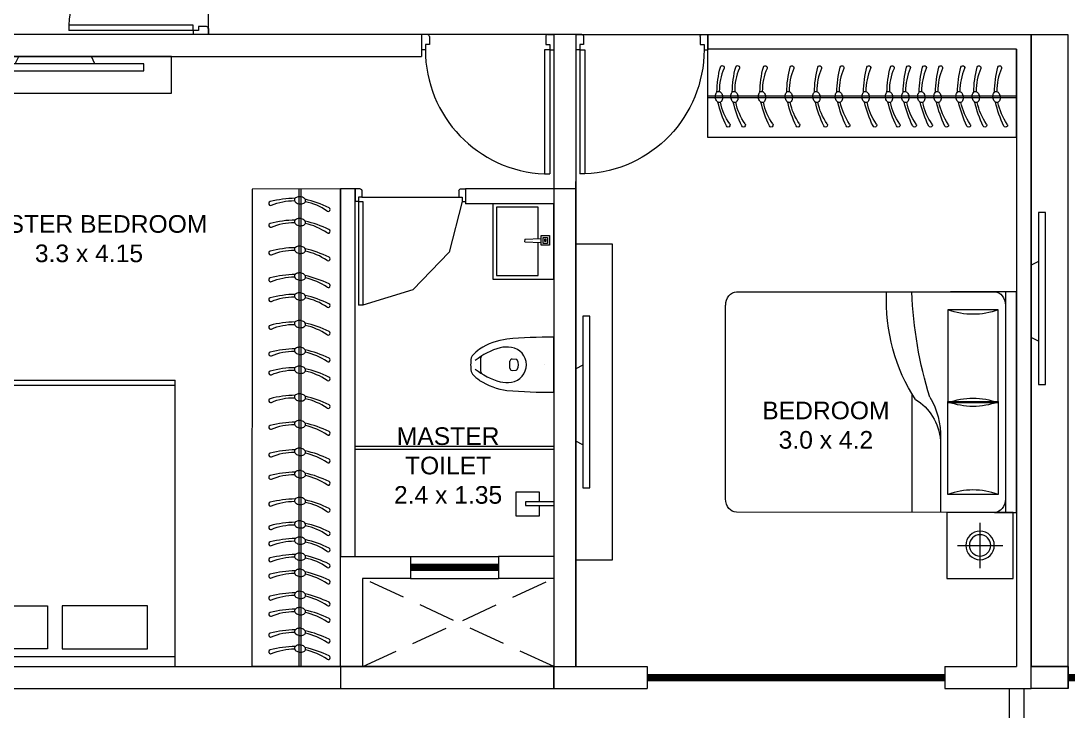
# Model space of a CAD drawing. Header units: inches. Extents: x 27644242 to 29761523, y -859349 to 216979.
# Drawn here: x 29151931 to 29159056, y -565295 to -560599 of the extents above; entities that cross this region are included whole.
import ezdxf

# ---------------------------------------------------------------- set-up
doc = ezdxf.new("R2010")
doc.units = ezdxf.units.IN
doc.header["$MEASUREMENT"] = 0
doc.set_wipeout_variables(frame=1)
doc.linetypes.add('DASHED2', pattern=[0.375, 0.25, -0.125])
doc.linetypes.add('HIDDEN', pattern=[0.375, 0.25, -0.125])
for name, color, linetype, lineweight in [('AHC-A-DUCT', 14, 'HIDDEN', 5), ('DOOR', 4, 'Continuous', 0), ('DOORS', 1, 'Continuous', 9), ('ELEVATION', 40, 'Continuous', 13), ('FURN', 250, 'Continuous', 0), ('WALL', 7, 'Continuous', 20), ('WINDOW', 162, 'Continuous', 13)]:
    doc.layers.add(name, color=color, linetype=linetype, lineweight=lineweight)
doc.layers.add('KPA Stair Line', color=253, linetype='Continuous')
doc.layers.add('text', color=7, linetype='Continuous')
doc.styles.add('AMITS', font='arial.ttf')

# ---------------------------------------------------------------- blocks, each defined once
blk = doc.blocks.new('frerfdefr')
at = {"layer": 'FURN'}
for p, q in [((28735034.4, -3889.7), (28734433.5, -3889.9, 0)), ((28734433.5, -7140.2, 0), (28734434.3, -3889.9, 0)), ((28734753.1, -7140, 0), (28734753.4, -3889.8, 0)), ((28734765.1, -7140, 0), (28734765.4, -3889.7, 0)), ((28735033.5, -7139.9, 0), (28735034.3, -3889.7, 0)), ((28735034.4, -7139.9, 0), (28734433.5, -7140.2, 0))]:
    blk.add_line(p, q, dxfattribs=at)
at = {"layer": 'FURN', "extrusion": (6.40542e-09, -9.36485e-09, 1)}
for points in [[(28734725.7, -3952.6, 0.057952), (28734555.1, -3975.8, 1.08017), (28734563.6, -4000.8, -0.102886), (28734721.1, -3968.8, -0.821198)], [(28734725.6, -4101.2, 0.057952), (28734554.9, -4124.4, 1.08017), (28734563.4, -4149.4, -0.102886), (28734720.9, -4117.4, -0.821198)], [(28734725.6, -4289.2, 0.057952), (28734555, -4312.4, 1.08017), (28734563.5, -4337.4, -0.102886), (28734721, -4305.4, -0.821198)], [(28734725.7, -4471.5, 0.057952), (28734555.1, -4494.7, 1.08017), (28734563.6, -4519.6, -0.102886), (28734721.1, -4487.7, -0.821198)], [(28734725.6, -4606.8, 0.057952), (28734554.9, -4630, 1.08017), (28734563.4, -4654.9, -0.102886), (28734720.9, -4623, -0.821198)], [(28734725.6, -4794.8, 0.057952), (28734555, -4818, 1.08017), (28734563.5, -4842.9, -0.102886), (28734721, -4811, -0.821198)], [(28734725.7, -4977, 0.057952), (28734555.1, -5000.3, 1.08017), (28734563.6, -5025.2, -0.102886), (28734721.1, -4993.2, -0.821198)], [(28734725.6, -5105.7, 0.057952), (28734554.9, -5128.9, 1.08017), (28734563.4, -5153.9, -0.102886), (28734720.9, -5121.9, -0.821198)], [(28734725.6, -5293.7, 0.057952), (28734555, -5316.9, 1.08017), (28734563.5, -5341.9, -0.102886), (28734721, -5309.9, -0.821198)], [(28734725.7, -5475.9, 0.057952), (28734555.1, -5499.2, 1.08017), (28734563.6, -5524.1, -0.102886), (28734721.1, -5492.2, -0.821198)], [(28734725.8, -5664.2, 0.057952), (28734555.2, -5687.4, 1.08017), (28734563.7, -5712.4, -0.102886), (28734721.2, -5680.4, -0.821198)], [(28734725.9, -5816.4, 0.057952), (28734555.2, -5839.7, 1.08017), (28734563.7, -5864.6, -0.102886), (28734721.2, -5832.7, -0.821198)], [(28734725.9, -5998.7, 0.057952), (28734555.3, -6021.9, 1.08017), (28734563.8, -6046.9, -0.102886), (28734721.3, -6014.9, -0.821198)], [(28734726, -6158.1, 0.057952), (28734555.4, -6181.3, 1.08017), (28734563.9, -6206.2, -0.102886), (28734721.4, -6174.3, -0.821198)], [(28734726.1, -6268.6, 0.057952), (28734555.4, -6291.9, 1.08017), (28734563.9, -6316.8, -0.102886), (28734721.4, -6284.9, -0.821198)], [(28734726.1, -6377.4, 0.057952), (28734555.5, -6400.7, 1.08017), (28734564, -6425.6, -0.102886), (28734721.5, -6393.6, -0.821198)], [(28734726.2, -6488, 0.057952), (28734555.5, -6511.2, 1.08017), (28734564, -6536.2, -0.102886), (28734721.5, -6504.2, -0.821198)], [(28734726.1, -6637.9, 0.057952), (28734555.5, -6661.2, 1.08017), (28734564, -6686.1, -0.102886), (28734721.5, -6654.1, -0.821198)], [(28734726.2, -6748.5, 0.057952), (28734555.5, -6771.7, 1.08017), (28734564, -6796.7, -0.102886), (28734721.5, -6764.7, -0.821198)], [(28734726.1, -6889.4, 0.057952), (28734555.5, -6912.7, 1.08017), (28734564, -6937.6, -0.102886), (28734721.5, -6905.6, -0.821198)], [(28734726.2, -7003, 0.057952), (28734555.5, -7026.2, 1.08017), (28734564, -7051.2, -0.102886), (28734721.5, -7019.2, -0.821198)]]:
    blk.add_lwpolyline(points, format="xyb", dxfattribs=at)
for points in [[(28734720.6, -3962.9, 0.144333), (28734722.2, -3971.8, 0.107177), (28734729.9, -3981.2, 0.077818), (28734741, -3987.5, 0.065016), (28734755.9, -3991.1, 0.065016), (28734771.2, -3990.7, 0.077818), (28734783.4, -3986.7, 0.107177), (28734792.8, -3979.1, 0.144333), (28734796.2, -3970.7, 0.144333), (28734794.6, -3961.8, 0.107177), (28734786.9, -3952.4, 0.077818), (28734775.8, -3946.1, 0.065016), (28734760.9, -3942.5, 0.065016), (28734745.6, -3943, 0.077818), (28734733.4, -3946.9, 0.107177), (28734724, -3954.5, 0.144333)], [(28734720.4, -4111.5, 0.144333), (28734722.1, -4120.5, 0.107177), (28734729.7, -4129.8, 0.077818), (28734740.9, -4136.2, 0.065016), (28734755.7, -4139.7, 0.065016), (28734771, -4139.3, 0.077818), (28734783.2, -4135.3, 0.107177), (28734792.6, -4127.7, 0.144333), (28734796.1, -4119.3, 0.144333), (28734794.4, -4110.4, 0.107177), (28734786.8, -4101, 0.077818), (28734775.6, -4094.7, 0.065016), (28734760.7, -4091.2, 0.065016), (28734745.5, -4091.6, 0.077818), (28734733.3, -4095.5, 0.107177), (28734723.9, -4103.1, 0.144333)], [(28734720.5, -4299.5, 0.144333), (28734722.2, -4308.5, 0.107177), (28734729.8, -4317.8, 0.077818), (28734740.9, -4324.2, 0.065016), (28734755.8, -4327.7, 0.065016), (28734771.1, -4327.3, 0.077818), (28734783.3, -4323.3, 0.107177), (28734792.7, -4315.7, 0.144333), (28734796.2, -4307.3, 0.144333), (28734794.5, -4298.4, 0.107177), (28734786.8, -4289, 0.077818), (28734775.7, -4282.7, 0.065016), (28734760.8, -4279.2, 0.065016), (28734745.5, -4279.6, 0.077818), (28734733.4, -4283.5, 0.107177), (28734723.9, -4291.1, 0.144333)], [(28734720.6, -4481.8, 0.144333), (28734722.2, -4490.7, 0.107177), (28734729.9, -4500.1, 0.077818), (28734741, -4506.4, 0.065016), (28734755.9, -4509.9, 0.065016), (28734771.2, -4509.5, 0.077818), (28734783.4, -4505.6, 0.107177), (28734792.8, -4498, 0.144333), (28734796.2, -4489.6, 0.144333), (28734794.6, -4480.7, 0.107177), (28734786.9, -4471.3, 0.077818), (28734775.8, -4464.9, 0.065016), (28734760.9, -4461.4, 0.065016), (28734745.6, -4461.8, 0.077818), (28734733.4, -4465.8, 0.107177), (28734724, -4473.4, 0.144333)], [(28734720.4, -4617.1, 0.144333), (28734722.1, -4626, 0.107177), (28734729.7, -4635.4, 0.077818), (28734740.9, -4641.7, 0.065016), (28734755.7, -4645.3, 0.065016), (28734771, -4644.8, 0.077818), (28734783.2, -4640.9, 0.107177), (28734792.6, -4633.3, 0.144333), (28734796.1, -4624.9, 0.144333), (28734794.4, -4616, 0.107177), (28734786.8, -4606.6, 0.077818), (28734775.6, -4600.3, 0.065016), (28734760.7, -4596.7, 0.065016), (28734745.5, -4597.1, 0.077818), (28734733.3, -4601.1, 0.107177), (28734723.9, -4608.7, 0.144333)], [(28734720.5, -4805.1, 0.144333), (28734722.2, -4814, 0.107177), (28734729.8, -4823.4, 0.077818), (28734740.9, -4829.7, 0.065016), (28734755.8, -4833.3, 0.065016), (28734771.1, -4832.8, 0.077818), (28734783.3, -4828.9, 0.107177), (28734792.7, -4821.3, 0.144333), (28734796.2, -4812.9, 0.144333), (28734794.5, -4804, 0.107177), (28734786.8, -4794.6, 0.077818), (28734775.7, -4788.3, 0.065016), (28734760.8, -4784.7, 0.065016), (28734745.5, -4785.1, 0.077818), (28734733.4, -4789.1, 0.107177), (28734723.9, -4796.7, 0.144333)], [(28734720.6, -4987.3, 0.144333), (28734722.2, -4996.3, 0.107177), (28734729.9, -5005.6, 0.077818), (28734741, -5012, 0.065016), (28734755.9, -5015.5, 0.065016), (28734771.2, -5015.1, 0.077818), (28734783.4, -5011.2, 0.107177), (28734792.8, -5003.5, 0.144333), (28734796.2, -4995.1, 0.144333), (28734794.6, -4986.2, 0.107177), (28734786.9, -4976.8, 0.077818), (28734775.8, -4970.5, 0.065016), (28734760.9, -4967, 0.065016), (28734745.6, -4967.4, 0.077818), (28734733.4, -4971.3, 0.107177), (28734724, -4979, 0.144333)], [(28734720.4, -5116, 0.144333), (28734722.1, -5124.9, 0.107177), (28734729.7, -5134.3, 0.077818), (28734740.9, -5140.6, 0.065016), (28734755.7, -5144.2, 0.065016), (28734771, -5143.8, 0.077818), (28734783.2, -5139.8, 0.107177), (28734792.6, -5132.2, 0.144333), (28734796.1, -5123.8, 0.144333), (28734794.4, -5114.9, 0.107177), (28734786.8, -5105.5, 0.077818), (28734775.6, -5099.2, 0.065016), (28734760.7, -5095.6, 0.065016), (28734745.5, -5096.1, 0.077818), (28734733.3, -5100, 0.107177), (28734723.9, -5107.6, 0.144333)], [(28734720.5, -5304, 0.144333), (28734722.2, -5312.9, 0.107177), (28734729.8, -5322.3, 0.077818), (28734740.9, -5328.6, 0.065016), (28734755.8, -5332.2, 0.065016), (28734771.1, -5331.8, 0.077818), (28734783.3, -5327.8, 0.107177), (28734792.7, -5320.2, 0.144333), (28734796.2, -5311.8, 0.144333), (28734794.5, -5302.9, 0.107177), (28734786.8, -5293.5, 0.077818), (28734775.7, -5287.2, 0.065016), (28734760.8, -5283.6, 0.065016), (28734745.5, -5284.1, 0.077818), (28734733.4, -5288, 0.107177), (28734723.9, -5295.6, 0.144333)], [(28734720.6, -5486.3, 0.144333), (28734722.2, -5495.2, 0.107177), (28734729.9, -5504.6, 0.077818), (28734741, -5510.9, 0.065016), (28734755.9, -5514.4, 0.065016), (28734771.2, -5514, 0.077818), (28734783.4, -5510.1, 0.107177), (28734792.8, -5502.4, 0.144333), (28734796.2, -5494.1, 0.144333), (28734794.6, -5485.1, 0.107177), (28734786.9, -5475.8, 0.077818), (28734775.8, -5469.4, 0.065016), (28734760.9, -5465.9, 0.065016), (28734745.6, -5466.3, 0.077818), (28734733.4, -5470.2, 0.107177), (28734724, -5477.9, 0.144333)], [(28734720.7, -5674.5, 0.144333), (28734722.3, -5683.4, 0.107177), (28734730, -5692.8, 0.077818), (28734741.1, -5699.1, 0.065016), (28734756, -5702.7, 0.065016), (28734771.3, -5702.3, 0.077818), (28734783.5, -5698.3, 0.107177), (28734792.9, -5690.7, 0.144333), (28734796.3, -5682.3, 0.144333), (28734794.7, -5673.4, 0.107177), (28734787, -5664, 0.077818), (28734775.9, -5657.7, 0.065016), (28734761, -5654.1, 0.065016), (28734745.7, -5654.6, 0.077818), (28734733.5, -5658.5, 0.107177), (28734724.1, -5666.1, 0.144333)], [(28734720.7, -5826.8, 0.144333), (28734722.4, -5835.7, 0.107177), (28734730, -5845.1, 0.077818), (28734741.2, -5851.4, 0.065016), (28734756.1, -5854.9, 0.065016), (28734771.4, -5854.5, 0.077818), (28734783.5, -5850.6, 0.107177), (28734792.9, -5842.9, 0.144333), (28734796.4, -5834.6, 0.144333), (28734794.7, -5825.6, 0.107177), (28734787.1, -5816.3, 0.077818), (28734775.9, -5809.9, 0.065016), (28734761.1, -5806.4, 0.065016), (28734745.8, -5806.8, 0.077818), (28734733.6, -5810.7, 0.107177), (28734724.2, -5818.4, 0.144333)], [(28734720.8, -6009, 0.144333), (28734722.5, -6017.9, 0.107177), (28734730.1, -6027.3, 0.077818), (28734741.3, -6033.6, 0.065016), (28734756.1, -6037.2, 0.065016), (28734771.4, -6036.8, 0.077818), (28734783.6, -6032.8, 0.107177), (28734793, -6025.2, 0.144333), (28734796.5, -6016.8, 0.144333), (28734794.8, -6007.9, 0.107177), (28734787.2, -5998.5, 0.077818), (28734776, -5992.2, 0.065016), (28734761.1, -5988.6, 0.065016), (28734745.8, -5989.1, 0.077818), (28734733.7, -5993, 0.107177), (28734724.3, -6000.6, 0.144333)], [(28734720.9, -6168.4, 0.144333), (28734722.5, -6177.3, 0.107177), (28734730.2, -6186.7, 0.077818), (28734741.3, -6193, 0.065016), (28734756.2, -6196.5, 0.065016), (28734771.5, -6196.1, 0.077818), (28734783.7, -6192.2, 0.107177), (28734793.1, -6184.6, 0.144333), (28734796.5, -6176.2, 0.144333), (28734794.9, -6167.3, 0.107177), (28734787.2, -6157.9, 0.077818), (28734776.1, -6151.5, 0.065016), (28734761.2, -6148, 0.065016), (28734745.9, -6148.4, 0.077818), (28734733.7, -6152.4, 0.107177), (28734724.3, -6160, 0.144333)], [(28734720.9, -6279, 0.144333), (28734722.6, -6287.9, 0.107177), (28734730.2, -6297.3, 0.077818), (28734741.4, -6303.6, 0.065016), (28734756.3, -6307.1, 0.065016), (28734771.5, -6306.7, 0.077818), (28734783.7, -6302.8, 0.107177), (28734793.1, -6295.1, 0.144333), (28734796.6, -6286.8, 0.144333), (28734794.9, -6277.8, 0.107177), (28734787.3, -6268.5, 0.077818), (28734776.1, -6262.1, 0.065016), (28734761.3, -6258.6, 0.065016), (28734746, -6259, 0.077818), (28734733.8, -6262.9, 0.107177), (28734724.4, -6270.6, 0.144333)], [(28734721, -6387.7, 0.144333), (28734722.6, -6396.7, 0.107177), (28734730.3, -6406, 0.077818), (28734741.4, -6412.4, 0.065016), (28734756.3, -6415.9, 0.065016), (28734771.6, -6415.5, 0.077818), (28734783.8, -6411.6, 0.107177), (28734793.2, -6403.9, 0.144333), (28734796.6, -6395.5, 0.144333), (28734795, -6386.6, 0.107177), (28734787.3, -6377.2, 0.077818), (28734776.2, -6370.9, 0.065016), (28734761.3, -6367.4, 0.065016), (28734746, -6367.8, 0.077818), (28734733.8, -6371.7, 0.107177), (28734724.4, -6379.4, 0.144333)], [(28734721, -6498.3, 0.144333), (28734722.7, -6507.2, 0.107177), (28734730.3, -6516.6, 0.077818), (28734741.5, -6523, 0.065016), (28734756.4, -6526.5, 0.065016), (28734771.6, -6526.1, 0.077818), (28734783.8, -6522.1, 0.107177), (28734793.2, -6514.5, 0.144333), (28734796.7, -6506.1, 0.144333), (28734795, -6497.2, 0.107177), (28734787.4, -6487.8, 0.077818), (28734776.2, -6481.5, 0.065016), (28734761.4, -6478, 0.065016), (28734746.1, -6478.4, 0.077818), (28734733.9, -6482.3, 0.107177), (28734724.5, -6489.9, 0.144333)], [(28734721, -6648.2, 0.144333), (28734722.6, -6657.2, 0.107177), (28734730.3, -6666.5, 0.077818), (28734741.4, -6672.9, 0.065016), (28734756.3, -6676.4, 0.065016), (28734771.6, -6676, 0.077818), (28734783.8, -6672.1, 0.107177), (28734793.2, -6664.4, 0.144333), (28734796.6, -6656, 0.144333), (28734795, -6647.1, 0.107177), (28734787.3, -6637.7, 0.077818), (28734776.2, -6631.4, 0.065016), (28734761.3, -6627.9, 0.065016), (28734746, -6628.3, 0.077818), (28734733.8, -6632.2, 0.107177), (28734724.4, -6639.9, 0.144333)], [(28734721, -6758.8, 0.144333), (28734722.7, -6767.7, 0.107177), (28734730.3, -6777.1, 0.077818), (28734741.5, -6783.5, 0.065016), (28734756.4, -6787, 0.065016), (28734771.6, -6786.6, 0.077818), (28734783.8, -6782.6, 0.107177), (28734793.2, -6775, 0.144333), (28734796.7, -6766.6, 0.144333), (28734795, -6757.7, 0.107177), (28734787.4, -6748.3, 0.077818), (28734776.2, -6742, 0.065016), (28734761.4, -6738.5, 0.065016), (28734746.1, -6738.9, 0.077818), (28734733.9, -6742.8, 0.107177), (28734724.5, -6750.4, 0.144333)], [(28734721, -6899.7, 0.144333), (28734722.6, -6908.7, 0.107177), (28734730.3, -6918, 0.077818), (28734741.4, -6924.4, 0.065016), (28734756.3, -6927.9, 0.065016), (28734771.6, -6927.5, 0.077818), (28734783.8, -6923.6, 0.107177), (28734793.2, -6915.9, 0.144333), (28734796.6, -6907.5, 0.144333), (28734795, -6898.6, 0.107177), (28734787.3, -6889.2, 0.077818), (28734776.2, -6882.9, 0.065016), (28734761.3, -6879.4, 0.065016), (28734746, -6879.8, 0.077818), (28734733.8, -6883.7, 0.107177), (28734724.4, -6891.4, 0.144333)], [(28734721, -7013.3, 0.144333), (28734722.7, -7022.2, 0.107177), (28734730.3, -7031.6, 0.077818), (28734741.5, -7038, 0.065016), (28734756.4, -7041.5, 0.065016), (28734771.6, -7041.1, 0.077818), (28734783.8, -7037.1, 0.107177), (28734793.2, -7029.5, 0.144333), (28734796.7, -7021.1, 0.144333), (28734795, -7012.2, 0.107177), (28734787.4, -7002.8, 0.077818), (28734776.2, -6996.5, 0.065016), (28734761.4, -6993, 0.065016), (28734746.1, -6993.4, 0.077818), (28734733.9, -6997.3, 0.107177), (28734724.5, -7004.9, 0.144333)]]:
    blk.add_lwpolyline(points, format="xyb", close=True, dxfattribs=at)
for centre, radius, start, end in [((28734627.1, -4686.1, 0.2), 745.3, 63.84974, 77.11662), ((28734716, -4363.1, 0.2), 394.6, 55.02139, 78.51845), ((28734627, -4834.7, 0.2), 745.3, 63.84974, 77.11662), ((28734715.8, -4511.7, 0.2), 394.6, 55.02139, 78.51845), ((28734627.1, -5022.7, 0.2), 745.3, 63.84974, 77.11662), ((28734715.9, -4699.7, 0.2), 394.6, 55.02139, 78.51845), ((28734627.1, -5205, 0.2), 745.3, 63.84974, 77.11662), ((28734716, -4882, 0.2), 394.6, 55.02139, 78.51845), ((28734627, -5340.3, 0.2), 745.3, 63.84974, 77.11662), ((28734715.8, -5017.3, 0.2), 394.6, 55.02139, 78.51845), ((28734627.1, -5528.3, 0.2), 745.3, 63.84974, 77.11662), ((28734715.9, -5205.3, 0.2), 394.6, 55.02139, 78.51845), ((28734627.1, -5710.5, 0.2), 745.3, 63.84974, 77.11662), ((28734716, -5387.5, 0.2), 394.6, 55.02139, 78.51845), ((28734627, -5839.2, 0.2), 745.3, 63.84974, 77.11662), ((28734715.8, -5516.2, 0.2), 394.6, 55.02139, 78.51845), ((28734627.1, -6027.2, 0.2), 745.3, 63.84974, 77.11662), ((28734715.9, -5704.2, 0.2), 394.6, 55.02139, 78.51845), ((28734627.1, -6209.5, 0.2), 745.3, 63.84974, 77.11662), ((28734716, -5886.4, 0.2), 394.6, 55.02139, 78.51845), ((28734627.2, -6397.7, 0.2), 745.3, 63.84974, 77.11662), ((28734716.1, -6074.7, 0.2), 394.6, 55.02139, 78.51845), ((28734627.3, -6550, 0.2), 745.3, 63.84974, 77.11662), ((28734716.2, -6226.9, 0.2), 394.6, 55.02139, 78.51845), ((28734627.4, -6732.2, 0.2), 745.3, 63.84974, 77.11662), ((28734716.2, -6409.2, 0.2), 394.6, 55.02139, 78.51845), ((28734627.4, -6891.6, 0.2), 745.3, 63.84974, 77.11662), ((28734716.3, -6568.6, 0.2), 394.6, 55.02139, 78.51845), ((28734627.5, -7002.2, 0.2), 745.3, 63.84974, 77.11662), ((28734716.4, -6679.1, 0.2), 394.6, 55.02139, 78.51845), ((28734627.5, -7110.9, 0.2), 745.3, 63.84974, 77.11662), ((28734716.4, -6787.9, 0.2), 394.6, 55.02139, 78.51845), ((28734627.6, -7221.5, 0.2), 745.3, 63.84974, 77.11662), ((28734716.4, -6898.5, 0.2), 394.6, 55.02139, 78.51845), ((28734950.2, -6564.4, 0.2), 13.2, 235.02116, 63.84954), ((28734627.5, -7371.4, 0.2), 745.3, 63.84974, 77.11662), ((28734716.4, -7048.4, 0.2), 394.6, 55.02139, 78.51845), ((28734627.6, -7482, 0.2), 745.3, 63.84974, 77.11662), ((28734950.2, -6714.3, 0.2), 13.2, 235.02116, 63.84954), ((28734716.4, -7159, 0.2), 394.6, 55.02139, 78.51845), ((28734950.2, -6824.9, 0.2), 13.2, 235.02116, 63.84954), ((28734627.5, -7622.9, 0.2), 745.3, 63.84974, 77.11662), ((28734716.4, -7299.9, 0.2), 394.6, 55.02139, 78.51845), ((28734950.2, -6965.8, 0.2), 13.2, 235.02116, 63.84954), ((28734627.6, -7736.5, 0.2), 745.3, 63.84974, 77.11662), ((28734716.4, -7413.5, 0.2), 394.6, 55.02139, 78.51845), ((28734950.2, -7079.4, 0.2), 13.2, 235.02116, 63.84954)]:
    blk.add_arc(centre, radius, start, end, dxfattribs=at)
blk = doc.blocks.new('TVVVV')
at = {"layer": 'FURN', "ltscale": 1000, "elevation": 0}
blk.add_lwpolyline([(-129.9, 740.3), (-82, 740.3), (-82, -428.6), (-129.9, -428.6)], close=True, dxfattribs=at)
for points in [[(-129.9, 446.7), (-178.7, 422)], [(-129.9, -95.7), (-178.7, -71)]]:
    blk.add_lwpolyline(points, dxfattribs=at)
blk = doc.blocks.new('A$C6E20521E-flat-1-flatten-1')
at = {"layer": 'DOORS', "color": 251}
for p, q in [((-63, 103.5), (-63, 948.9)), ((-63, 948.9), (-27, 948.9)), ((-27, 103.5), (-27, 948.9)), ((-900, 0), (-900, 103.5)), ((-873, 103.5), (-900, 103.5)), ((-873, 67.5), (-873, 103.5)), ((-27, 103.5), (-63, 103.5)), ((-27, 103.5), (0, 103.5)), ((-27, 67.5), (-27, 103.5)), ((0, 0), (0, 103.5)), ((0, 0), (-900, 0)), ((-846, 67.5), (-873, 67.5)), ((-846, 13.5), (-846, 67.5)), ((-54, 13.5), (-54, 67.5)), ((-54, 67.5), (-27, 67.5)), ((-859.5, 0), (-900, 0)), ((-40.5, 0), (0, 0))]:
    blk.add_line(p, q, dxfattribs=at)
at = {"layer": 'DOORS', "color": 251, "extrusion": (0, 0, -1)}
for centre, major_axis, start_param, end_param in [((-27, 103.5), (-729.3, -428.8), 0.531535, 2.059765), ((-859.5, 13.5), (-11.7, -6.7), 3.665191, 5.235988), ((-40.5, 13.5), (-11.7, -6.7), 5.235988, 6.806784)]:
    blk.add_ellipse(centre, major_axis=major_axis, ratio=1, start_param=start_param, end_param=end_param, dxfattribs=at)
blk = doc.blocks.new('A$C700F438C')
at = {"layer": 'FURN', "color": 8, "extrusion": (-6.65399e-08, 5.27913e-08, 1)}
for p, q in [((0.0734, 1.5, 0), (1.8303, 1.5001, 0)), ((1.98, 1.5001, 0), (1.53, 1.5001, 0)), ((1.98, 1.5001, 0), (1.53, 1.5001, 0)), ((1.98, 1.5001, 0), (1.53, 1.5001, 0)), ((1.9038, 1.5001, 0), (1.9039, 0.0001, 0)), ((0.0001, 0.0914, 0), (0, 1.4086, 0)), ((1.8548, 1.3782, 0), (1.5121, 1.3782, 0)), ((1.5121, 1.3782, 0), (1.5121, 0.7466, 0)), ((1.8548, 0.7466, 0), (1.8548, 1.3782, 0)), ((1.2673, 0.799, 0), (1.2673, 0.0001, 0)), ((1.5121, 0.122, 0), (1.5121, 0.7536, 0)), ((1.5121, 0.7536, 0), (1.8548, 0.7536, 0)), ((1.5121, 0.7466, 0), (1.8548, 0.7466, 0)), ((1.8548, 0.7536, 0), (1.8549, 0.122, 0)), ((1.4632, 0.503, 0), (1.4632, 0.0001, 0)), ((1.8549, 0.122, 0), (1.5121, 0.122, 0)), ((1.8304, 0.0001, 0), (0.0735, 0, 0)), ((1.9039, 0.0001, 0), (1.9801, 0.0001, 0))]:
    blk.add_line(p, q, dxfattribs=at)
at = {"layer": 'FURN', "linetype": 'Continuous', "lineweight": 0, "extrusion": (-6.65399e-08, 5.27913e-08, 1)}
blk.add_line((1.8304, 0.0001, 0), (1.9174, 0.0001, 0), dxfattribs=at)
at = {"layer": 'FURN', "color": 8, "extrusion": (6.65399e-08, -5.27913e-08, -1)}
for centre, major_axis, ratio, start_param, end_param in [((0.0735, 1.4086, 0), (0, -0.0914, 0), 0.803207, 1.570796, 3.141593), ((1.9589, 1.4544, 0), (0, -1.0771, 0), 0.803207, 0.880587, 1.613256), ((3.067, 1.6025, 0), (0.0001, -2.243, 0), 0.803207, 1.197175, 1.525138), ((1.8304, 1.4087, 0), (0, -0.0914, 0), 0.803207, 3.141593, 4.712389), ((1.6834, 2.1097, 0), (0, -0.762, 0), 0.803207, -0.283794, 0.283794), ((-0.0315, 0.1903, 0), (-1.467, -0.4936, 0), 0.581007, 3.019706, 3.343381), ((1.6835, 0.0151, 0), (0, -0.762, 0), 0.803207, 2.857799, 3.425387), ((0.6693, 0.0845, 0), (-0.7051, -0.6147, 0), 0.604617, 2.952061, 3.536756), ((0.0735, 0.0914, 0), (0, -0.0914, 0), 0.803207, 0, 1.570796), ((1.8304, 0.0915, 0), (0, -0.0914, 0), 0.803207, -1.570796, 0)]:
    blk.add_ellipse(centre, major_axis=major_axis, ratio=ratio, start_param=start_param, end_param=end_param, dxfattribs=at)
at = {"layer": 'FURN', "color": 8, "extrusion": (-6.65399e-08, 5.27913e-08, 1)}
for centre, start_param, end_param in [((1.6835, 1.4851, 0), -0.283794, 0.283794), ((1.6835, -0.6096, 0), 2.857799, 3.425387)]:
    blk.add_ellipse(centre, major_axis=(0, -0.762, 0), ratio=0.803207, start_param=start_param, end_param=end_param, dxfattribs=at)
blk = doc.blocks.new('BEDROOM')
at = {"layer": 'FURN', "linetype": 'Continuous', "extrusion": (-5.00305e-08, -8.66553e-08, 1)}
for p, q in [((1066.1, 501.3, 0), (1066.1, 192.6, 0)), ((911.7, 347, 0), (1220.4, 347, 0))]:
    blk.add_line(p, q, dxfattribs=at)
at = {"layer": 'FURN', "ltscale": 500}
blk.add_line((1314.6, 122.1, 0), (1315.2, -1377.9, 0), dxfattribs=at)
at = {"layer": 'FURN', "ltscale": 0.05, "extrusion": (-5.00305e-08, -8.66553e-08, 1), "elevation": 0}
blk.add_lwpolyline([(1291.1, 122), (841.1, 122), (841.1, 572), (1291.1, 572)], close=True, dxfattribs=at)
at = {"layer": 'FURN', "linetype": 'Continuous', "extrusion": (-5.00305e-08, -8.66553e-08, 1)}
for radius in [97, 72.8]:
    blk.add_circle((1066.1, 347, 0), radius, dxfattribs=at)
at = {"layer": 'FURN', "extrusion": (-3.01072e-07, 1.30707e-07, 1), "xscale": -1000.000000000015, "yscale": 1000.000000000015, "zscale": 1000.000000000007, "rotation": 180.0236273616612}
blk.add_blockref('A$C700F438C', (-665.5, 121.4, 0), dxfattribs=at)
blk = doc.blocks.new('A$C3D5F2F58')
at = {"color": 0, "linetype": 'ByBlock'}
blk.add_wipeout([(187.5, 0), (-187.5, 0), (-185.4, -124.8), (-182.6, -194.2), (-178.7, -263.3), (-175.9, -302), (-169.5, -348.6), (-150.7, -414.8), (-143.6, -432.7), (-131.4, -459.4), (-111.6, -495.4), (-106, -504.2), (-86.3, -529.7), (-71.8, -545.1), (-63.8, -552.7), (-55.8, -558), (-40.6, -562), (-22.7, -564.1), (3.1, -565), (29.6, -563.4), (46.7, -561), (55.8, -558), (74.2, -542.7), (100.9, -511.4), (135.4, -451.2), (158.3, -392.2), (171.2, -340), (178.9, -260.4), (185.1, -136.1), (187.4, -46)], dxfattribs=at)
for p, q in [((-187.5, 0), (187.5, 0)), ((0, -62.5), (0, -62.5)), ((-38.3, -282.4), (-35.8, -255.2)), ((35.8, -255.2), (38.3, -282.4)), ((-24.2, -298), (24.2, -298)), ((-42.5, -496.8), (42.5, -496.8))]:
    blk.add_line(p, q, dxfattribs=at)
at = {"color": 0, "linetype": 'ByBlock', "extrusion": (0, 0, -1)}
for centre, major_axis, ratio, start_param, end_param in [((3903, 5.3), (4087.6, 164.4), 0.940247, 3.100232, 3.182953), ((-3903, 5.4), (-4087.6, 164.4), 0.940247, 3.100232, 3.182953), ((0, -305.1), (84.4, 84.4), 1, 4.07333, 6.922251), ((-24.2, -283.7), (10, 10), 1, 2.356198, 4.018929), ((-27.3, -256), (6.03, 6.03), 1, 4.01894, 4.852375), ((0, -292.3), (-38.2, 38.2), 1, 0.139988, 1.430816), ((24.2, -283.7), (-10, 10), 1, 2.264265, 3.926995), ((27.3, -256), (6.03, 6.03), 1, -0.139979, 0.693472), ((275.8, -257.5), (321.4, 321.4), 1, 3.353441, 3.79389), ((86.9, -319.1), (146.6, 146.6), 1, 3.705861, 4.079165), ((-275.8, -257.5), (-321.4, 321.4), 1, 2.489302, 2.929752), ((-86.9, -319.1), (-146.6, 146.6), 1, 2.204028, 2.577331), ((326.3, -245.8), (-323.4, 323.4), 1, 4.816657, 5.23508), ((-326.3, -245.8), (-323.4, 323.4), 1, 2.618909, 3.037332), ((-42.5, -474.1), (16.1, 16.1), 1, 2.356198, 3.387836), ((42.5, -474.1), (16.1, 16.1), 1, 1.324559, 2.356198), ((119.3, -350.5), (192.8, 192.8), 1, 3.092098, 3.328462), ((-40.9, -527.4), (24.1, 24.1), 1, 2.528301, 3.092099), ((0, -292.3), (-192.8, 192.8), 1, 3.75489, 4.099099), ((40.9, -527.4), (24.1, 24.1), 1, 1.620298, 2.184095), ((-119.3, -350.5), (192.8, 192.8), 1, 1.383935, 1.620298)]:
    blk.add_ellipse(centre, major_axis=major_axis, ratio=ratio, start_param=start_param, end_param=end_param, dxfattribs=at)
blk = doc.blocks.new('A$C3E645E75')
at = {"extrusion": (0, 0, -1), "zscale": -0.9999999999999998, "rotation": 179.9999999999989}
blk.add_blockref('A$C3D5F2F58', (0, 0), dxfattribs=at)
blk = doc.blocks.new('A$C3C731254-flat-1')
at = {"layer": 'FURN'}
for p, q in [((-77430.4, -2820), (-77430.7, -2801.7)), ((-77430.4, -2801.7), (-77317.9, -2797)), ((-77430.4, -2820), (-77317.9, -2824.7))]:
    blk.add_line(p, q, dxfattribs=at)
for points in [[(-77233.3, -3060.6), (-77647.7, -3060.6), (-77647.7, -2547.5), (-77233.3, -2547.5)], [(-77262.7, -2843), (-77262.7, -2778.3), (-77317.9, -2778.3), (-77317.9, -2843)], [(-77275, -2830.8), (-77275, -2790.5), (-77305.7, -2790.5), (-77305.7, -2830.8)], [(-77287.2, -2818.6), (-77287.2, -2802.7), (-77293.4, -2802.7), (-77293.4, -2818.6)]]:
    blk.add_lwpolyline(points, close=True, dxfattribs=at)
blk.add_lwpolyline([(-77338.5, -2823.8), (-77338.5, -3036.2), (-77623.2, -3036.2), (-77623.2, -2571.9), (-77338.5, -2571.9), (-77338.5, -2797.8)], dxfattribs=at)
blk = doc.blocks.new('A$C3A956F37-flat-1')
at = {"layer": 'FURN'}
blk.add_line((-168.3, 90.2), (0, 90.2), dxfattribs=at)
for points in [[(-97.1, 66.7), (-97.1, 0), (-258.5, 0), (-258.5, 161.4), (-97.1, 161.4), (-97.1, 90.2)], [(0, 67.1), (-191.4, 67.1), (-191.4, 90.2), (-168.3, 90.2)]]:
    blk.add_lwpolyline(points, dxfattribs=at)
blk = doc.blocks.new('edddew234')
at = {"layer": 'FURN', "linetype": 'Continuous', "extrusion": (5.00305e-08, 8.66553e-08, 1)}
for p, q in [((1390.9, 2058.4, 0), (1390.9, 1749.7, 0)), ((1545.3, 1904, 0), (1236.6, 1904, 0))]:
    blk.add_line(p, q, dxfattribs=at)
at = {"layer": 'FURN', "ltscale": 0.05, "extrusion": (5.00305e-08, 8.66553e-08, 1)}
for p, q in [((1615.9, 1650, 0), (-334.1, 1650, 0)), ((-334.1, 1650, 0), (-334.1, 0, 0)), ((5.5, 1650, 0), (-299.5, 1271.1, 0)), ((-299.5, 1650, 0), (-299.5, 0, 0)), ((1546.7, 1650, 0), (1546.7, 0, 0)), ((1615.9, 1650, 0), (1615.9, 0, 0)), ((1615.9, 0, 0), (-334.1, 0, 0))]:
    blk.add_line(p, q, dxfattribs=at)
blk.add_lwpolyline([(1165.9, 1679), (1615.9, 1679), (1615.9, 2129), (1165.9, 2129)], close=True, dxfattribs=at)
at = {"layer": 'FURN', "linetype": 'Continuous', "extrusion": (5.00305e-08, 8.66553e-08, 1)}
for points in [[(1494.4, 1449.2), (1203.1, 1449.2), (1203.1, 869.5), (1494.4, 869.5)], [(1494.4, 189.8), (1203.1, 189.8), (1203.1, 769.5), (1494.4, 769.5)]]:
    blk.add_lwpolyline(points, close=True, dxfattribs=at)
for radius in [97, 72.8]:
    blk.add_circle((1390.9, 1904), radius, dxfattribs=at)
blk = doc.blocks.new('DNDNDNNDDN')
at = {"layer": 'FURN', "extrusion": (9.36485e-09, 6.40542e-09, 1)}
blk.add_line((172.5, 832.8, 0), (172.7, 232.8, 0), dxfattribs=at)
at = {"layer": 'FURN'}
for p, q in [((2272.7, 832.8, 0), (172.5, 832.8, 0)), ((2272.5, 833.3, 0), (2272.7, 232.8, 0)), ((2272.6, 564.4, 0), (173.5, 563.9, 0)), ((2272.6, 552.4, 0), (173.5, 551.9, 0)), ((2272.7, 232.8, 0), (172.7, 232.8, 0))]:
    blk.add_line(p, q, dxfattribs=at)
at = {"layer": 'FURN', "extrusion": (9.36485e-09, 6.40542e-09, 1)}
for points in [[(244.1, 519.7, 0.144333), (253, 521.4, 0.107177), (262.4, 529, 0.077818), (268.7, 540.2, 0.065016), (272.2, 555.1, 0.065016), (271.8, 570.3, 0.077818), (267.9, 582.5, 0.107177), (260.3, 591.9, 0.144333), (251.9, 595.4, 0.144333), (243, 593.7, 0.107177), (233.6, 586.1, 0.077818), (227.2, 574.9, 0.065016), (223.7, 560.1, 0.065016), (224.1, 544.8, 0.077818), (228.1, 532.6, 0.107177), (235.7, 523.2, 0.144333)], [(348.6, 519.8, 0.144333), (357.5, 521.4, 0.107177), (366.9, 529.1, 0.077818), (373.2, 540.2, 0.065016), (376.7, 555.1, 0.065016), (376.3, 570.4, 0.077818), (372.4, 582.6, 0.107177), (364.8, 592, 0.144333), (356.4, 595.4, 0.144333), (347.5, 593.8, 0.107177), (338.1, 586.1, 0.077818), (331.7, 575, 0.065016), (328.2, 560.1, 0.065016), (328.6, 544.8, 0.077818), (332.6, 532.6, 0.107177), (340.2, 523.2, 0.144333)], [(536.6, 519.9, 0.144333), (545.5, 521.5, 0.107177), (554.9, 529.2, 0.077818), (561.2, 540.3, 0.065016), (564.7, 555.2, 0.065016), (564.3, 570.5, 0.077818), (560.4, 582.7, 0.107177), (552.8, 592.1, 0.144333), (544.4, 595.5, 0.144333), (535.5, 593.8, 0.107177), (526.1, 586.2, 0.077818), (519.7, 575.1, 0.065016), (516.2, 560.2, 0.065016), (516.6, 544.9, 0.077818), (520.6, 532.7, 0.107177), (528.2, 523.3, 0.144333)], [(718.8, 519.9, 0.144333), (727.8, 521.6, 0.107177), (737.1, 529.2, 0.077818), (743.5, 540.4, 0.065016), (747, 555.3, 0.065016), (746.6, 570.6, 0.077818), (742.6, 582.7, 0.107177), (735, 592.1, 0.144333), (726.6, 595.6, 0.144333), (717.7, 593.9, 0.107177), (708.3, 586.3, 0.077818), (702, 575.2, 0.065016), (698.5, 560.3, 0.065016), (698.9, 545, 0.077818), (702.8, 532.8, 0.107177), (710.4, 523.4, 0.144333)], [(907.1, 520, 0.144333), (916, 521.7, 0.107177), (925.4, 529.3, 0.077818), (931.7, 540.5, 0.065016), (935.2, 555.3, 0.065016), (934.8, 570.6, 0.077818), (930.9, 582.8, 0.107177), (923.3, 592.2, 0.144333), (914.9, 595.7, 0.144333), (906, 594, 0.107177), (896.6, 586.4, 0.077818), (890.2, 575.2, 0.065016), (886.7, 560.3, 0.065016), (887.1, 545.1, 0.077818), (891.1, 532.9, 0.107177), (898.7, 523.5, 0.144333)], [(1059.3, 520.1, 0.144333), (1068.3, 521.7, 0.107177), (1077.6, 529.4, 0.077818), (1084, 540.5, 0.065016), (1087.5, 555.4, 0.065016), (1087.1, 570.7, 0.077818), (1083.1, 582.9, 0.107177), (1075.5, 592.3, 0.144333), (1067.1, 595.7, 0.144333), (1058.2, 594.1, 0.107177), (1048.8, 586.4, 0.077818), (1042.5, 575.3, 0.065016), (1039, 560.4, 0.065016), (1039.4, 545.1, 0.077818), (1043.3, 532.9, 0.107177), (1050.9, 523.5, 0.144333)], [(1241.6, 520.2, 0.144333), (1250.5, 521.8, 0.107177), (1259.9, 529.5, 0.077818), (1266.2, 540.6, 0.065016), (1269.7, 555.5, 0.065016), (1269.3, 570.8, 0.077818), (1265.4, 583, 0.107177), (1257.8, 592.4, 0.144333), (1249.4, 595.8, 0.144333), (1240.5, 594.2, 0.107177), (1231.1, 586.5, 0.077818), (1224.7, 575.4, 0.065016), (1221.2, 560.5, 0.065016), (1221.6, 545.2, 0.077818), (1225.6, 533, 0.107177), (1233.2, 523.6, 0.144333)], [(1401, 520.2, 0.144333), (1409.9, 521.9, 0.107177), (1419.2, 529.5, 0.077818), (1425.6, 540.7, 0.065016), (1429.1, 555.6, 0.065016), (1428.7, 570.9, 0.077818), (1424.8, 583, 0.107177), (1417.1, 592.4, 0.144333), (1408.7, 595.9, 0.144333), (1399.8, 594.2, 0.107177), (1390.4, 586.6, 0.077818), (1384.1, 575.4, 0.065016), (1380.6, 560.6, 0.065016), (1381, 545.3, 0.077818), (1384.9, 533.1, 0.107177), (1392.6, 523.7, 0.144333)], [(1511.5, 520.3, 0.144333), (1520.5, 521.9, 0.107177), (1529.8, 529.6, 0.077818), (1536.2, 540.7, 0.065016), (1539.7, 555.6, 0.065016), (1539.3, 570.9, 0.077818), (1535.3, 583.1, 0.107177), (1527.7, 592.5, 0.144333), (1519.3, 595.9, 0.144333), (1510.4, 594.3, 0.107177), (1501, 586.6, 0.077818), (1494.7, 575.5, 0.065016), (1491.2, 560.6, 0.065016), (1491.6, 545.3, 0.077818), (1495.5, 533.1, 0.107177), (1503.1, 523.7, 0.144333)], [(1620.3, 520.3, 0.144333), (1629.2, 522, 0.107177), (1638.6, 529.6, 0.077818), (1645, 540.8, 0.065016), (1648.5, 555.7, 0.065016), (1648.1, 571, 0.077818), (1644.1, 583.1, 0.107177), (1636.5, 592.5, 0.144333), (1628.1, 596, 0.144333), (1619.2, 594.3, 0.107177), (1609.8, 586.7, 0.077818), (1603.5, 575.5, 0.065016), (1600, 560.7, 0.065016), (1600.4, 545.4, 0.077818), (1604.3, 533.2, 0.107177), (1611.9, 523.8, 0.144333)], [(1730.9, 520.4, 0.144333), (1739.8, 522, 0.107177), (1749.2, 529.7, 0.077818), (1755.5, 540.8, 0.065016), (1759.1, 555.7, 0.065016), (1758.6, 571, 0.077818), (1754.7, 583.2, 0.107177), (1747.1, 592.6, 0.144333), (1738.7, 596, 0.144333), (1729.8, 594.4, 0.107177), (1720.4, 586.7, 0.077818), (1714.1, 575.6, 0.065016), (1710.5, 560.7, 0.065016), (1711, 545.4, 0.077818), (1714.9, 533.2, 0.107177), (1722.5, 523.8, 0.144333)], [(1880.8, 520.3, 0.144333), (1889.7, 522, 0.107177), (1899.1, 529.6, 0.077818), (1905.5, 540.8, 0.065016), (1909, 555.7, 0.065016), (1908.6, 571, 0.077818), (1904.6, 583.1, 0.107177), (1897, 592.5, 0.144333), (1888.6, 596, 0.144333), (1879.7, 594.3, 0.107177), (1870.3, 586.7, 0.077818), (1864, 575.5, 0.065016), (1860.5, 560.7, 0.065016), (1860.9, 545.4, 0.077818), (1864.8, 533.2, 0.107177), (1872.4, 523.8, 0.144333)], [(1991.4, 520.4, 0.144333), (2000.3, 522, 0.107177), (2009.7, 529.7, 0.077818), (2016, 540.8, 0.065016), (2019.6, 555.7, 0.065016), (2019.1, 571, 0.077818), (2015.2, 583.2, 0.107177), (2007.6, 592.6, 0.144333), (1999.2, 596, 0.144333), (1990.3, 594.4, 0.107177), (1980.9, 586.7, 0.077818), (1974.6, 575.6, 0.065016), (1971, 560.7, 0.065016), (1971.5, 545.4, 0.077818), (1975.4, 533.2, 0.107177), (1983, 523.8, 0.144333)], [(2132.3, 520.3, 0.144333), (2141.2, 522, 0.107177), (2150.6, 529.6, 0.077818), (2157, 540.8, 0.065016), (2160.5, 555.7, 0.065016), (2160.1, 571, 0.077818), (2156.1, 583.1, 0.107177), (2148.5, 592.5, 0.144333), (2140.1, 596, 0.144333), (2131.2, 594.3, 0.107177), (2121.8, 586.7, 0.077818), (2115.5, 575.5, 0.065016), (2112, 560.7, 0.065016), (2112.4, 545.4, 0.077818), (2116.3, 533.2, 0.107177), (2123.9, 523.8, 0.144333)]]:
    blk.add_lwpolyline(points, format="xyb", close=True, dxfattribs=at)
for points in [[(233.8, 524.9, 0.057952), (257, 354.2, 1.08017), (281.9, 362.7, -0.102886), (250, 520.2, -0.821198)], [(338.3, 524.9, 0.057952), (361.5, 354.3, 1.08017), (386.4, 362.8, -0.102886), (354.5, 520.3, -0.821198)], [(526.3, 525, 0.057952), (549.5, 354.4, 1.08017), (574.4, 362.9, -0.102886), (542.5, 520.3, -0.821198)], [(708.5, 525.1, 0.057952), (731.8, 354.5, 1.08017), (756.7, 362.9, -0.102886), (724.7, 520.4, -0.821198)], [(896.8, 525.2, 0.057952), (920, 354.5, 1.08017), (944.9, 363, -0.102886), (913, 520.5, -0.821198)], [(1049, 525.2, 0.057952), (1072.2, 354.6, 1.08017), (1097.2, 363.1, -0.102886), (1065.2, 520.6, -0.821198)], [(1231.3, 525.3, 0.057952), (1254.5, 354.7, 1.08017), (1279.4, 363.2, -0.102886), (1247.5, 520.7, -0.821198)], [(1390.6, 525.4, 0.057952), (1413.9, 354.8, 1.08017), (1438.8, 363.2, -0.102886), (1406.9, 520.7, -0.821198)], [(1501.2, 525.4, 0.057952), (1524.5, 354.8, 1.08017), (1549.4, 363.3, -0.102886), (1517.4, 520.8, -0.821198)], [(1610, 525.5, 0.057952), (1633.2, 354.8, 1.08017), (1658.2, 363.3, -0.102886), (1626.2, 520.8, -0.821198)], [(1720.6, 525.5, 0.057952), (1743.8, 354.9, 1.08017), (1768.7, 363.4, -0.102886), (1736.8, 520.9, -0.821198)], [(1870.5, 525.5, 0.057952), (1893.7, 354.8, 1.08017), (1918.7, 363.3, -0.102886), (1886.7, 520.8, -0.821198)], [(1981.1, 525.5, 0.057952), (2004.3, 354.9, 1.08017), (2029.2, 363.4, -0.102886), (1997.3, 520.9, -0.821198)], [(2122, 525.5, 0.057952), (2145.2, 354.8, 1.08017), (2170.2, 363.3, -0.102886), (2138.2, 520.8, -0.821198)]]:
    blk.add_lwpolyline(points, format="xyb", dxfattribs=at)
for centre, radius, start, end in [((967.3, 426.3, 0), 745.3, 153.84974, 167.11662), ((644.3, 515.2, 0), 394.6, 145.02139, 168.51845), ((310.1, 748.9, 0), 13.2, 325.02116, 153.84954), ((1071.8, 426.3, 0), 745.3, 153.84974, 167.11662), ((748.8, 515.2, 0), 394.6, 145.02139, 168.51845), ((414.6, 749, 0), 13.2, 325.02116, 153.84954), ((1259.8, 426.4, 0), 745.3, 153.84974, 167.11662), ((936.8, 515.3, 0), 394.6, 145.02139, 168.51845), ((602.6, 749.1, 0), 13.2, 325.02116, 153.84954), ((1442, 426.5, 0), 745.3, 153.84974, 167.11662), ((1119, 515.4, 0), 394.6, 145.02139, 168.51845), ((784.9, 749.1, 0), 13.2, 325.02116, 153.84954), ((1630.3, 426.6, 0), 745.3, 153.84974, 167.11662), ((1307.3, 515.4, 0), 394.6, 145.02139, 168.51845), ((973.1, 749.2, 0), 13.2, 325.02116, 153.84954), ((1782.5, 426.6, 0), 745.3, 153.84974, 167.11662), ((1459.5, 515.5, 0), 394.6, 145.02139, 168.51845), ((1125.4, 749.3, 0), 13.2, 325.02116, 153.84954), ((1964.8, 426.7, 0), 745.3, 153.84974, 167.11662), ((1641.8, 515.6, 0), 394.6, 145.02139, 168.51845), ((1307.6, 749.4, 0), 13.2, 325.02116, 153.84954), ((2124.1, 426.8, 0), 745.3, 153.84974, 167.11662), ((1801.1, 515.7, 0), 394.6, 145.02139, 168.51845), ((1467, 749.4, 0), 13.2, 325.02116, 153.84954), ((2234.7, 426.8, 0), 745.3, 153.84974, 167.11662), ((1911.7, 515.7, 0), 394.6, 145.02139, 168.51845), ((1577.6, 749.5, 0), 13.2, 325.02116, 153.84954), ((2343.5, 426.9, 0), 745.3, 153.84974, 167.11662), ((2020.5, 515.8, 0), 394.6, 145.02139, 168.51845), ((1686.4, 749.5, 0), 13.2, 325.02116, 153.84954), ((2454.1, 426.9, 0), 745.3, 153.84974, 167.11662), ((2131.1, 515.8, 0), 394.6, 145.02139, 168.51845), ((1796.9, 749.6, 0), 13.2, 325.02116, 153.84954), ((2604, 426.9, 0), 745.3, 153.84974, 167.11662), ((2281, 515.8, 0), 394.6, 145.02139, 168.51845), ((1946.9, 749.5, 0), 13.2, 325.02116, 153.84954), ((2714.6, 426.9, 0), 745.3, 153.84974, 167.11662), ((2391.6, 515.8, 0), 394.6, 145.02139, 168.51845), ((2057.4, 749.6, 0), 13.2, 325.02116, 153.84954), ((2855.5, 426.9, 0), 745.3, 153.84974, 167.11662), ((2532.5, 515.8, 0), 394.6, 145.02139, 168.51845), ((2198.4, 749.5, 0), 13.2, 325.02116, 153.84954)]:
    blk.add_arc(centre, radius, start, end, dxfattribs=at)
blk = doc.blocks.new('A$C65A37FE3-flatten-3')
at = {"layer": 'DOOR', "color": 252, "true_color": 0x939598}
for p, q in [((0, -33.8), (0, 0)), ((0, 0), (86.3, 0)), ((11.3, -45), (56.3, -45)), ((56.3, -45), (56.3, -22.5)), ((56.3, -22.5), (86.3, -22.5)), ((86.3, -22.5), (86.3, 0)), ((86.3, -22.5), (86.3, -52.5)), ((86.3, -22.5), (791, -22.5)), ((86.3, -52.5), (791, -52.5)), ((791, -52.5), (791, -22.5)), ((11.3, -705.2), (56.3, -705.2)), ((56.3, -705.2), (56.3, -727.7)), ((0, -716.5), (0, -750.2)), ((0, -750.2), (86.3, -750.2)), ((56.3, -727.7), (86.3, -727.7)), ((86.3, -727.7), (86.3, -750.2))]:
    blk.add_line(p, q, dxfattribs=at)
for points in [[(0, -33.8), (3.3, -41.7), (11.3, -45)], [(86.3, -727.7), (430.2, -638.2), (686.8, -392.3), (790.8, -52.5)], [(11.3, -705.2), (5.6, -706.7), (1.5, -710.8), (0, -716.5)]]:
    blk.add_lwpolyline(points, dxfattribs=at)
blk = doc.blocks.new('FDEFREFR')
at = {"layer": 'AHC-A-DUCT', "linetype": 'DASHED2', "ltscale": 1000}
for p, q in [((28736484.4, -7139.7), (28735184.4, -6539.7)), ((28735184.8, -7139.7), (28736484.4, -6539.7))]:
    blk.add_line(p, q, dxfattribs=at)
at = {"layer": 'ELEVATION', "ltscale": 500}
for points in [[(28739584.4, -7289.7), (28739584.4, -8789.7), (28743484.4, -8789.7), (28743484.4, -7289.7)], [(28739684.4, -7289.7), (28739684.4, -8689.7), (28743384.4, -8689.7), (28743384.4, -7289.7)]]:
    blk.add_lwpolyline(points, dxfattribs=at)
at = {"layer": 'FURN', "ltscale": 500}
for p, q in [((28735179.1, -3945.9), (28735839.3, -3945.9)), ((28735134.4, -5639.7), (28736484.5, -5639.7)), ((28735134.4, -5659.7), (28736484.5, -5659.7))]:
    blk.add_line(p, q, dxfattribs=at)
for points in [[(28739734.4, -7139.7), (28739984.4, -7139.7), (28739984.4, -2839.7), (28739734.4, -2839.7)], [(28731734.4, -2988.6), (28731734.4, -3238.6), (28733884.1, -3238.6), (28733884.1, -2988.6)], [(28736634.4, -6414.5), (28736884.4, -6414.5), (28736884.4, -4264.8), (28736634.4, -4264.8)]]:
    blk.add_lwpolyline(points, close=True, dxfattribs=at)
at = {"layer": 'FURN', "extrusion": (6.40542e-09, -9.36485e-09, 1)}
for centre in [(28734949.8, -4028.9, 0.2), (28734949.6, -4177.6, 0.2), (28734949.7, -4365.6, 0.2), (28734949.8, -4547.8, 0.2), (28734949.6, -4683.1, 0.2), (28734949.7, -4871.1, 0.2), (28734949.8, -5053.4, 0.2), (28734949.6, -5182, 0.2), (28734949.7, -5370, 0.2), (28734949.8, -5552.3, 0.2), (28734949.9, -5740.5, 0.2), (28734949.9, -5892.8, 0.2), (28734950, -6075, 0.2), (28734950.1, -6234.4, 0.2), (28734950.1, -6345, 0.2), (28734950.2, -6453.8, 0.2)]:
    blk.add_arc(centre, 13.2, 235.02116, 63.84954, dxfattribs=at)
at = {"layer": 'KPA Stair Line', "ltscale": 500}
blk.add_line((28739984.4, -7139.7), (28739984.4, -7289.7), dxfattribs=at)
at = {"layer": 'WALL', "ltscale": 500}
for p, q in [((28735634.4, -2838.6, 0), (28731584.4, -2838.6, 0)), ((28735584.4, -2838.6), (28735584.4, -2988.6)), ((28736634.4, -2838.6, 0), (28736484.4, -2838.6, 0)), ((28731734.4, -2988.6), (28735584.4, -2988.6)), ((28736634.4, -7139.7), (28736634.4, -3839.7)), ((28736634.4, -3889.7), (28735884.4, -3889.7)), ((28735884.4, -3889.7), (28735884.4, -3989.7)), ((28736484.4, -3989.7), (28735884.4, -3989.7)), ((28735034.4, -7139.7), (28735034.4, -6389.7)), ((28735034.4, -6389.7), (28735509.4, -6389.7)), ((28735509.4, -6389.7), (28735509.4, -6539.7)), ((28736484.4, -6389.7), (28736109.4, -6389.7)), ((28736109.4, -6389.7), (28736109.4, -6539.7)), ((28735509.4, -6539.7), (28735184.4, -6539.7)), ((28735184.4, -6539.7), (28735184.4, -7139.7)), ((28736484.4, -6539.7), (28736109.4, -6539.7))]:
    blk.add_line(p, q, dxfattribs=at)
at = {"layer": 'WALL', "transparency": 33554687}
for p, q in [((28736634.4, -2838.6, 0), (28736634.4, -7139.7, 0)), ((28737121.4, -7139.7), (28737121.4, -7289.7))]:
    blk.add_line(p, q, dxfattribs=at)
at = {"layer": 'WALL'}
for p, q in [((28739734.4, -7289.7), (28739734.4, -2838.6)), ((28739634.4, -2938.6), (28739634.4, -7139.7)), ((28731734.4, -7139.7, 0), (28736034.4, -7140, 0)), ((28735934.4, -7139.7), (28737121.4, -7139.7)), ((28739147, -7139.7), (28739634.4, -7139.7)), ((28739147, -7139.7), (28739147, -7289.7)), ((28739984.4, -7139.7), (28739734.4, -7139.7)), ((28735934.4, -7289.7), (28737121.4, -7289.7)), ((28739147, -7289.7), (28739734.4, -7289.7)), ((28739984.4, -7289.7), (28739734.4, -7289.7))]:
    blk.add_line(p, q, dxfattribs=at)
at = {"layer": 'WALL', "ltscale": 500, "elevation": 0}
blk.add_lwpolyline([(28739634.4, -2938.6), (28737534.3, -2938.6), (28737534.3, -2838.6), (28739734.4, -2838.6)], dxfattribs=at)
at = {"layer": 'WALL', "ltscale": 500}
for points in [[(28735134.4, -6389.7), (28735134.4, -3889.7), (28735034.4, -3889.7), (28735034.4, -6389.7)], [(28731734.4, -7139.7), (28731734.4, -6989.7), (28731584.4, -6989.7), (28731584.4, -7289.7), (28735934.4, -7289.7)]]:
    blk.add_lwpolyline(points, dxfattribs=at)
blk.add_lwpolyline([(28736484.4, -7289.7), (28736484.4, -7139.7), (28735034.4, -7139.7), (28735034.4, -7289.7)], close=True, dxfattribs=at)
at = {"layer": 'WINDOW', "ltscale": 500}
for p, q in [((28735509.4, -6389.7), (28736109.4, -6389.7)), ((28735509.4, -6539.7), (28736109.4, -6539.7))]:
    blk.add_line(p, q, dxfattribs=at)
at = {"layer": 'WINDOW', "ltscale": 500, "const_width": 50}
for points in [[(28736109.4, -6464.7), (28735509.4, -6464.7)], [(28739147, -7214.7), (28737121.4, -7214.7)], [(28742884.4, -7214.7), (28739984.4, -7214.7)]]:
    blk.add_lwpolyline(points, dxfattribs=at)
at = {"xscale": -1, "rotation": 180.0000000000088}
for name, p in [('A$C3C731254-flat-1', (28813717.6, -7050.3)), ('A$C3A956F37-flat-1', (28736484.5, -5952.6))]:
    blk.add_blockref(name, p, dxfattribs=at)
at = {"layer": 'DOOR', "ltscale": 500, "xscale": -1}
for p, rotation in [((28734134.4, -2838.6), 89.99999999999962), ((28736484.4, -2838.6), 180)]:
    blk.add_blockref('A$C6E20521E-flat-1-flatten-1', p, dxfattribs=dict(at, rotation=rotation))
at = {"layer": 'DOOR', "ltscale": 500, "rotation": 180}
blk.add_blockref('A$C6E20521E-flat-1-flatten-1', (28736634.4, -2838.6, 0), dxfattribs=at)
at = {"layer": 'FURN', "ltscale": 1000, "xscale": -1}
for name, p, rotation in [('TVVVV', (28733267.4, -3167.3, 0), 89.99999999999955), ('DNDNDNNDDN', (28737361.6, -2705.8, 0), 180), ('TVVVV', (28739913, -4478.8, 0), 180), ('TVVVV', (28736813, -5183.8, 0), 179.9999999999999)]:
    blk.add_blockref(name, p, dxfattribs=dict(at, rotation=rotation))
at = {"layer": 'FURN', "ltscale": 500, "xscale": -1}
for name, p, rotation in [('BEDROOM', (28738319.6, -5968.3, 0), 180), ('edddew234', (28733909.4, -5523.9, 0), 89.99999999999942)]:
    blk.add_blockref(name, p, dxfattribs=dict(at, rotation=rotation))
at = {"layer": 'FURN', "extrusion": (0, 0, -1), "xscale": -1, "zscale": -1, "rotation": 270.0002197302562}
blk.add_blockref('A$C3E645E75', (-28736484.4, -5085.9), dxfattribs=at)
at = {"layer": 'WALL', "ltscale": 500}
blk.add_blockref('frerfdefr', (0, 0), dxfattribs=at)
at = {"layer": 'WALL', "ltscale": 500, "xscale": -1, "rotation": 89.99999999999966}
blk.add_blockref('A$C65A37FE3-flatten-3', (28735134.1, -3889.7), dxfattribs=at)
at = {"layer": 'text', "ltscale": 100, "char_height": 120, "width": 1715.235, "style": 'AMITS'}
for s, insert, attachment_point in [('\\pxqc;MASTER BEDROOM\\P3.3 x 4.15', (28734179.8, -4067.6), 3), ('\\pxqc;BEDROOM\\P3.0 x 4.2', (28739194.3, -5336.8), 3), ('\\pxqc;MASTER \\PTOILET\\P2.4 x 1.35', (28734908.3, -5511.5), 1)]:
    blk.add_mtext(s, dxfattribs=dict(at, insert=insert, attachment_point=attachment_point))
at = {"layer": 'WALL'}
blk.add_line((28736484.4, -2838.6), (28736484.4, -7289.7), dxfattribs=at)

msp = doc.modelspace()

# ---------------------------------------------------------------- block references
at = {"layer": 'WALL', "ltscale": 500}
msp.add_blockref('FDEFREFR', (419071.9, -557853), dxfattribs=at)

doc.saveas('drawing.dxf')
